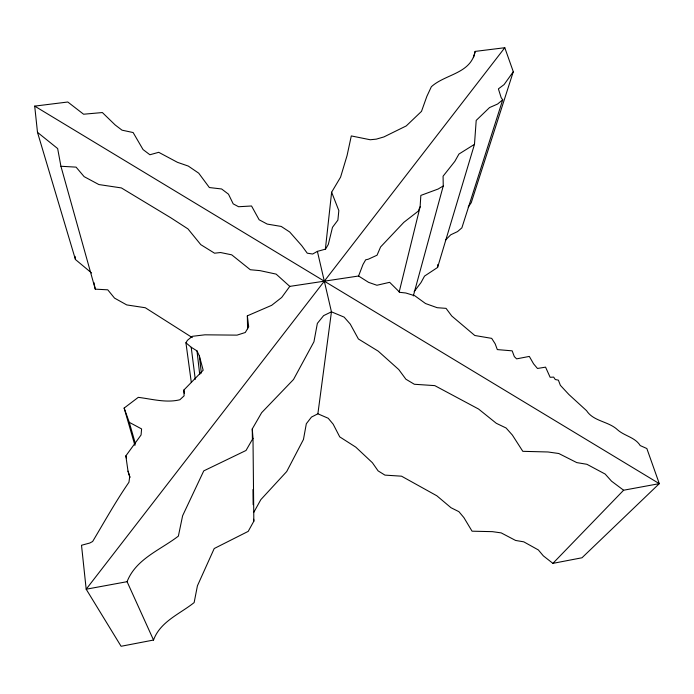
<?xml version="1.0" encoding="UTF-8"?>
<svg xmlns="http://www.w3.org/2000/svg" width="694" height="694" viewBox="0 0 694 694"><rect width="100%" height="100%" fill="white"/><g stroke="black" fill="none" stroke-linecap="round" stroke-linejoin="round"><path stroke-width="1.04" d="M414.153 291.584L420.998 282.571L424.528 276.099L437.593 267.45L474.479 144.335L476.205 120.409L489.539 107.57L497.607 104.031L502.699 99.858L501.163 97.663L498.396 88.867L504.087 84.599L513.291 71.708L504.79 47.721L475.138 51.408C470.896 73.816 445.435 73.946 431.356 86.733L426.836 96.414L421.501 111.37L406.25 125.926L383.895 136.935L376.313 139.138L370.232 139.754L351.294 135.929L347.069 155.551L340.581 177.143L331.628 192.221L325.382 249.129M437.593 267.45L437.81 264.509M253.744 512.415L260.831 499.637L286.709 471.538L303.46 439.458L306.323 423.748L311.467 417.085L317.878 413.798L331.446 311.832L317.392 251.375L325.573 249.111L328.314 244.435L332.478 227.337L337.883 220.128L338.837 210.577L331.628 192.221M399.163 292.044L420.113 206.786L420.842 195.413L438.114 189.037L443.249 185.966L443.076 176.207L454.822 161.372L458.951 154.042L474.479 144.335M473.473 57.663L475.138 51.408M413.32 295.93L443.249 185.966M502.699 99.858L461.874 227.849L457.537 231.596L450.744 234.789L445.461 240.15M513.291 71.708L471.252 202.674L468.198 207.124M247.576 328.817L247.342 315.831L271.658 305.325L281.712 297.457L289.771 286.388L358.572 276.012L362.988 264.492L365.677 259.808L368.358 259.2L377.05 255.201L380.581 246.969L403.856 222.323L418.204 211.184L420.113 206.786M247.342 315.831L248.686 326.77L245.277 332.504L237.027 335.133L204.886 334.82L192.333 336.312L187.449 340.294L185.931 342.784L191.206 347.26L196.992 350.904L199.412 356.057L203.168 370.249L183.841 390.063L184.101 395.823L179.867 399.761C166.23 403.153 151.943 399.033 138.271 397.35L124.139 408.072L129.249 422.316L141.593 428.927L141.064 434.991L125.831 455.915L128.017 471.165L129.709 476.787L128.937 482.278C115.794 501.328 104.482 521.654 92.632 541.511L89.769 543.029L81.51 545.267L86.186 589.215L121.086 646.279L153.53 640.042C160.271 621.529 179.781 614.025 194.138 602.583L197.426 585.797L214.212 548.529L248.2 531.378L253.831 521.211L252.998 438.339L252.269 428.935L261.655 412.67L293.51 379.497L313.94 341.795L317.358 323.387L323.612 315.631L331.446 311.832L344.12 317.115L350.236 324.063L358.399 338.976L378.204 351.147L398.764 369.555L405.886 379.21L414.353 384.268L434.774 385.621L478.582 409.044L496.288 423.288L506.091 427.998L512.38 435.077L522.808 451.326L547.974 451.976L558.774 453.503L576.792 462.603L586.898 464.295L605.159 474.054L611.527 481.168L623.611 490.224L659.3 483.649L646.851 448.532L640.215 445.574C635.105 437.263 624.548 436.04 617.634 429.881C608.612 421.258 593.5 421.51 586.577 410.692L568.906 394.53L560.37 385.335L558.392 380.156L555.287 379.531L553.647 377.111L550.134 377.293L545.562 367.143L537.468 368.471L533.556 363.803L529.322 356.421L516.622 358.867L514.341 356.621L512.163 350.843L497.32 349.594L495.169 343.816L491.699 338.368L474.791 335.497L451.751 316.004L446.06 308.362L437.168 307.702L425.535 303.538L414.752 295.731L405.799 292.998L399.77 292.339L389.646 282.319L376.903 285.26L368.592 282.363L358.572 276.012M504.79 47.721L86.186 589.215L127.08 581.685C135.92 558.887 160.314 550.03 178.375 536.115L182.609 515.772L203.758 470.879L246.014 450.475L252.998 438.339M317.878 413.798L328.219 418.265L333.172 424.181L339.73 436.873L355.805 447.153L372.392 462.716L378.091 470.87L384.927 475.112L401.54 476.188L436.856 495.802L451.022 507.739L458.908 511.669L463.887 517.594L472.059 531.188L492.454 531.656L501.181 532.888L515.607 540.452L523.762 541.832L538.344 549.934L543.333 555.851L552.901 563.363L623.611 490.224M317.392 251.375L312.664 254.021L307.251 253.189L301.699 245.598L289.702 231.996L281.209 226.435L267.216 224.084L259.14 219.772L251.54 205.988L238.58 206.734L233.201 203.863L228.491 194.181L221.603 188.968L209.362 187.545L198.718 173.17L188.274 166.066L177.482 162.335L158.718 152.316L149.895 154.753L143.042 149.557L133.135 132.545L122.023 130.168L115.195 124.989L102.365 112.549L83.592 114.224L67.804 102.009L34.7 106.121L37.493 132.354L75.438 259.513L91.547 272.95M552.901 563.363L581.988 557.776L659.3 483.649L34.7 106.121M37.493 132.354L57.654 148.559L60.925 166.265L76.088 167.133L84.139 176.649L98.869 184.552L121.381 187.927L170.611 217.664L187.97 228.907L200.783 244.652L214.55 253.197L220.571 252.529L231.718 254.837L250.3 269.732L260.007 270.634L276.134 274.113L289.771 286.388M60.925 166.265L95.269 289.146L107.77 289.823L114.519 298.099L126.733 304.918L145.298 307.746L192.281 337.596M127.08 581.685L153.53 640.042M128.017 471.165L130.012 477.316M125.831 455.915L126.49 457.979M124.139 408.072L134.931 445.427M129.249 422.316L135.486 444.047M93.916 282.536L95.269 289.146M183.841 390.063L184.335 393.264M185.931 342.784L191.284 382.221M191.206 347.26L195.274 379.358M75.073 256.364L75.438 259.513M196.992 350.904L199.742 374.56M199.412 356.057L201.338 373.12M253.683 519.242L253.831 521.211M252.269 428.935L252.382 438.669M252.972 489.522L253.145 504.677"/></g></svg>
